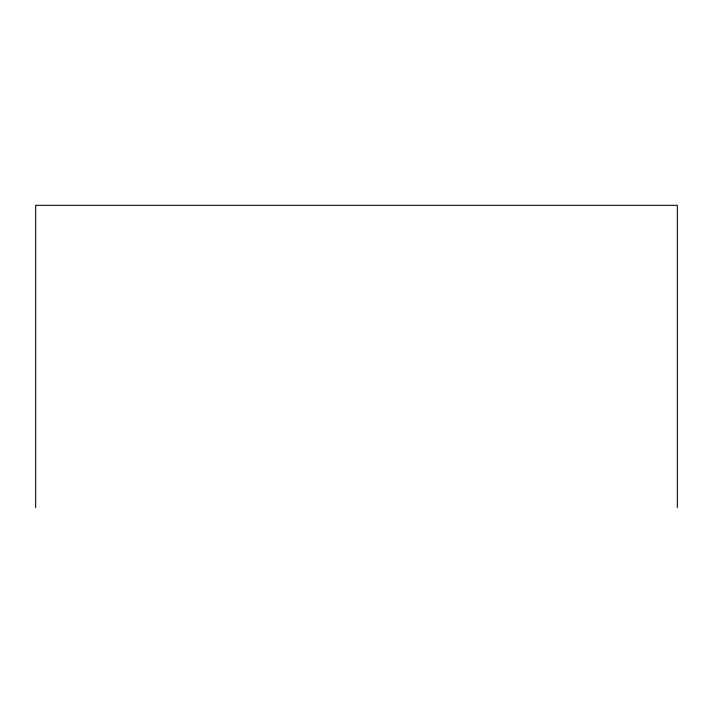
<?xml version="1.0" encoding="UTF-8"?>
<svg xmlns="http://www.w3.org/2000/svg" width="713" height="713" viewBox="0 0 713 713"><rect width="100%" height="100%" fill="white"/><g stroke="black" fill="none" stroke-linecap="round" stroke-linejoin="round"><path stroke-width="1.07" d="M677.35 507.683L677.35 205.317L35.65 205.317L35.65 507.683"/></g></svg>
